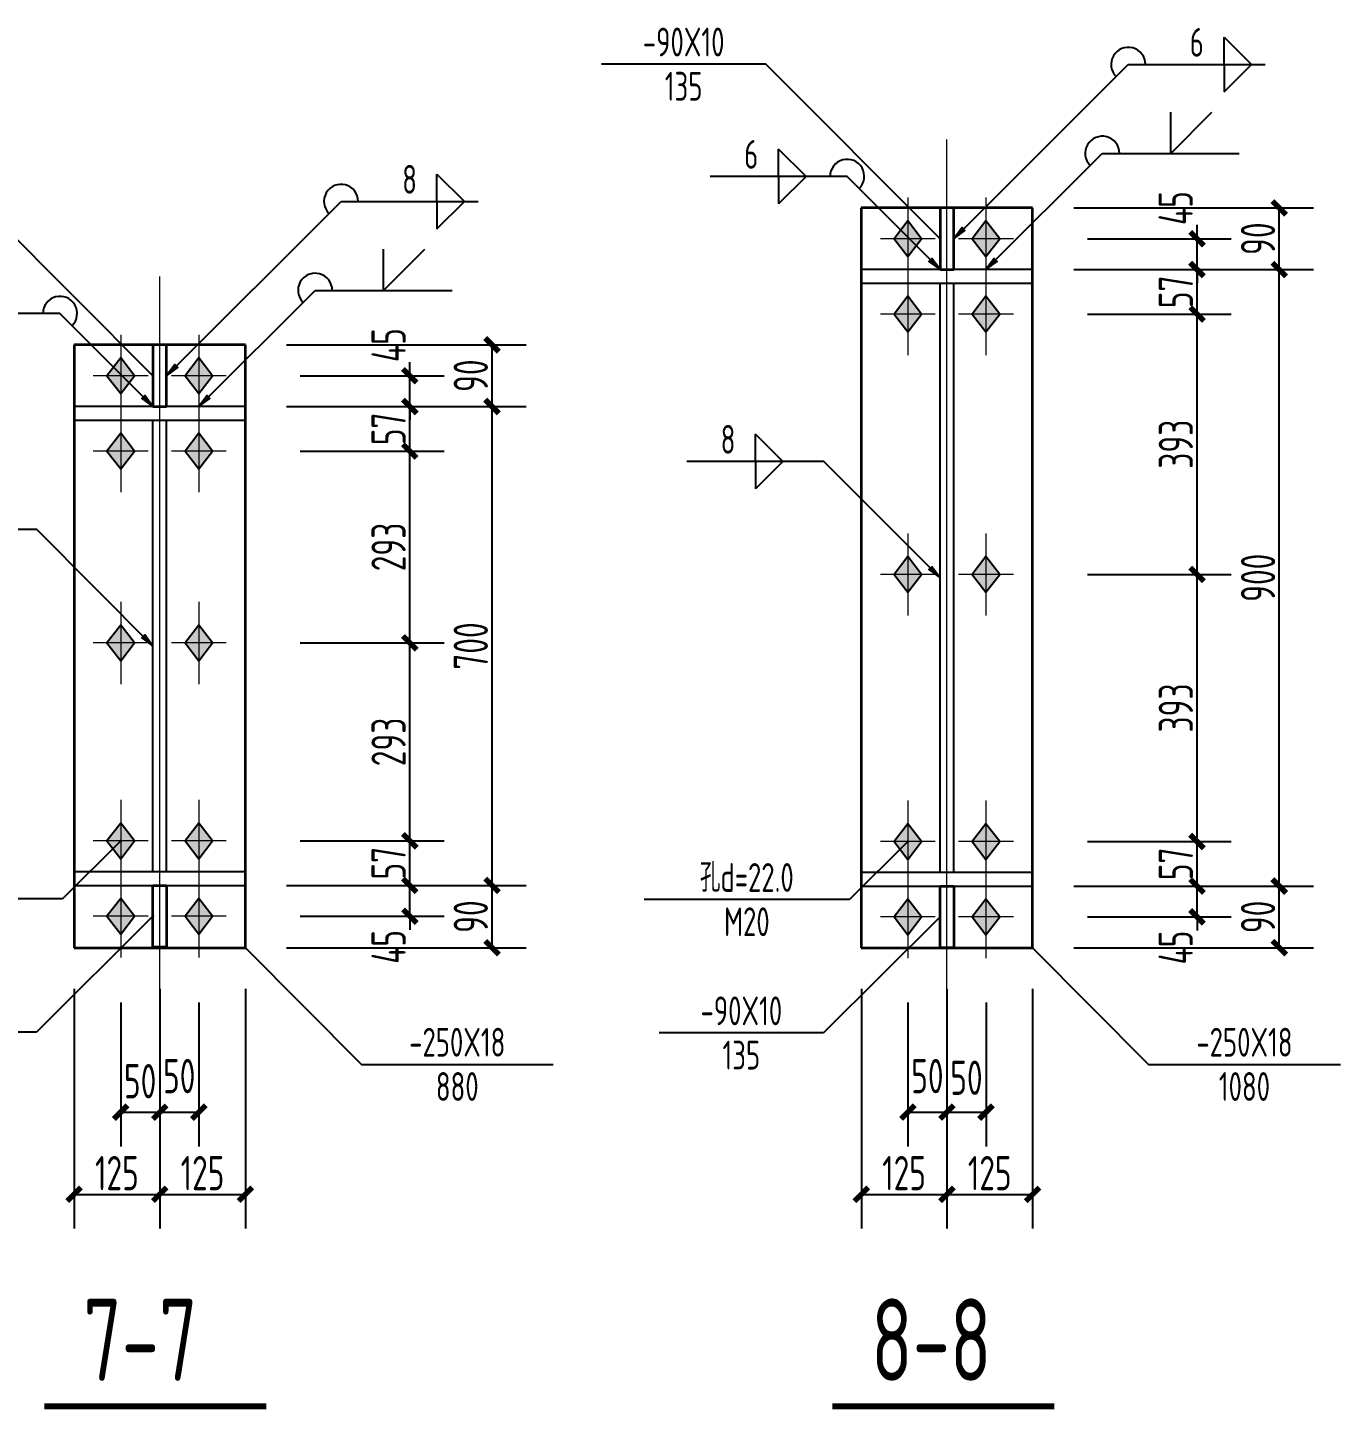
# Model space of a CAD drawing. Extents: x 69728788 to 150676229, y 15322671 to 43663798.
# Drawn here: x 75306678 to 75316258, y 19710051 to 19720135 of the extents above; entities that cross this region are included whole.
import ezdxf
from ezdxf.enums import TextEntityAlignment as Align

# ---------------------------------------------------------------- set-up
doc = ezdxf.new("R2010")
doc.units = 0
doc.header["$LTSCALE"] = 1000
doc.header["$MEASUREMENT"] = 0
doc.linetypes.add('线型6', pattern=[8.75, 5, -1.25, 1.25, -1.25])
doc.layers.get('0').update_dxf_attribs({"linetype": 'CONTINUOUS'})
doc.layers.get('DEFPOINTS').update_dxf_attribs({"linetype": 'CONTINUOUS'})
for name, color, linetype in [('10', 7, 'CONTINUOUS'), ('尺寸标注', 253, 'CONTINUOUS'), ('焊缝标注', 253, 'CONTINUOUS'), ('螺栓孔标注', 253, 'CONTINUOUS'), ('钢板标注', 253, 'CONTINUOUS')]:
    doc.layers.add(name, color=color, linetype=linetype)
doc.layers.add('20', color=2, linetype='CONTINUOUS', lineweight=35)
doc.styles.add('PkpmHz', font='Pkpmeng', dxfattribs={"width": 0.7, "bigfont": 'hztxt'})
doc.styles.add('TSSD_Rein', font='atssdeng.shx', dxfattribs={"width": 0.7, "bigfont": 'atssdchn.shx'})
doc.dimstyles.new('Pkpm_1.00', dxfattribs={"dimtxt": 250, "dimasz": 100, "dimexe": 250, "dimexo": 0.0625, "dimgap": 30, "dimtad": 1, "dimdec": 0, "dimrnd": 5, "dimzin": 0, "dimdsep": 46, "dimtxsty": 'PkpmHz', "dimblk1": 'ARCHTICK', "dimblk2": 'ARCHTICK', "dimsah": 1, "dimcen": 0.09, "dimadec": 0, "dimazin": 0, "dimtfac": 1, "dimtdec": 0, "dimtmove": 2, "dimatfit": 1, "dimfxl": 1, "dimtolj": 1, "dimtzin": 0, "dimarcsym": 0})

# ---------------------------------------------------------------- blocks, each defined once
blk = doc.blocks.new('_ArchTick')
at = {"color": 0, "linetype": 'ByBlock', "const_width": 0.4}
blk.add_lwpolyline([(-0.5, -0.5), (0.5, 0.5)], dxfattribs=at)
blk = doc.blocks.new('*D1448')
at = {"layer": 'DEFPOINTS', "color": 0, "linetype": 'Continuous'}
for p in [(75308267, 19717595), (75309467, 19717595), (75308267, 19717370)]:
    blk.add_point(p, dxfattribs=at)
at = {"layer": '尺寸标注', "color": 0, "linetype": 'Continuous', "lineweight": -2}
for p, q in [((75309467, 19717595), (75309467, 19717695)), ((75308667, 19717595), (75309717, 19717595)), ((75309467, 19717370), (75309467, 19717595)), ((75308667, 19717370), (75309717, 19717370)), ((75309467, 19717370), (75309467, 19717270))]:
    blk.add_line(p, q, dxfattribs=at)
at = {"layer": '尺寸标注', "color": 0, "linetype": 'Continuous', "lineweight": -2, "xscale": 100, "yscale": 100, "zscale": 100}
for p, rotation in [((75309467, 19717595), 270), ((75309467, 19717370), 90)]:
    blk.add_blockref('_ArchTick', p, dxfattribs=dict(at, rotation=rotation))
at = {"layer": '尺寸标注', "color": 0, "linetype": 'Continuous', "insert": (75309312, 19717818), "char_height": 250, "attachment_point": 5, "rotation": 90, "style": 'PkpmHz'}
blk.add_mtext('\\A1;45', dxfattribs=at)
blk = doc.blocks.new('*D1449')
at = {"layer": 'DEFPOINTS', "color": 0, "linetype": 'Continuous'}
for p in [(75308267, 19717370), (75309467, 19717370), (75308267, 19717045)]:
    blk.add_point(p, dxfattribs=at)
at = {"layer": '尺寸标注', "color": 0, "linetype": 'Continuous', "lineweight": -2}
for p, q in [((75308667, 19717370), (75309717, 19717370)), ((75309467, 19717045), (75309467, 19717370)), ((75308667, 19717045), (75309717, 19717045))]:
    blk.add_line(p, q, dxfattribs=at)
at = {"layer": '尺寸标注', "color": 0, "linetype": 'Continuous', "lineweight": -2, "xscale": 100, "yscale": 100, "zscale": 100}
for p, rotation in [((75309467, 19717370), 90), ((75309467, 19717045), 270)]:
    blk.add_blockref('_ArchTick', p, dxfattribs=dict(at, rotation=rotation))
at = {"layer": '尺寸标注', "color": 0, "linetype": 'Continuous', "insert": (75309312, 19717207), "char_height": 250, "attachment_point": 5, "rotation": 90, "style": 'PkpmHz'}
blk.add_mtext('\\A1;57', dxfattribs=at)
blk = doc.blocks.new('*D1450')
at = {"layer": 'DEFPOINTS', "color": 0, "linetype": 'Continuous'}
for p in [(75308267, 19713875), (75309467, 19713875), (75308267, 19713650)]:
    blk.add_point(p, dxfattribs=at)
at = {"layer": '尺寸标注', "color": 0, "linetype": 'Continuous', "lineweight": -2}
for p, q in [((75309467, 19713875), (75309467, 19713975)), ((75308667, 19713875), (75309717, 19713875)), ((75309467, 19713650), (75309467, 19713875)), ((75308667, 19713650), (75309717, 19713650)), ((75309467, 19713650), (75309467, 19713550))]:
    blk.add_line(p, q, dxfattribs=at)
at = {"layer": '尺寸标注', "color": 0, "linetype": 'Continuous', "lineweight": -2, "xscale": 100, "yscale": 100, "zscale": 100}
for p, rotation in [((75309467, 19713875), 270), ((75309467, 19713650), 90)]:
    blk.add_blockref('_ArchTick', p, dxfattribs=dict(at, rotation=rotation))
at = {"layer": '尺寸标注', "color": 0, "linetype": 'Continuous', "insert": (75309312, 19713426), "char_height": 250, "attachment_point": 5, "rotation": 90, "style": 'PkpmHz'}
blk.add_mtext('\\A1;45', dxfattribs=at)
blk = doc.blocks.new('*D1451')
at = {"layer": 'DEFPOINTS', "color": 0, "linetype": 'Continuous'}
for p in [(75308267, 19714200), (75309467, 19714200), (75308267, 19713875)]:
    blk.add_point(p, dxfattribs=at)
at = {"layer": '尺寸标注', "color": 0, "linetype": 'Continuous', "lineweight": -2}
for p, q in [((75308667, 19714200), (75309717, 19714200)), ((75309467, 19713875), (75309467, 19714200)), ((75308667, 19713875), (75309717, 19713875))]:
    blk.add_line(p, q, dxfattribs=at)
at = {"layer": '尺寸标注', "color": 0, "linetype": 'Continuous', "lineweight": -2, "xscale": 100, "yscale": 100, "zscale": 100}
for p, rotation in [((75309467, 19714200), 90), ((75309467, 19713875), 270)]:
    blk.add_blockref('_ArchTick', p, dxfattribs=dict(at, rotation=rotation))
at = {"layer": '尺寸标注', "color": 0, "linetype": 'Continuous', "insert": (75309312, 19714037), "char_height": 250, "attachment_point": 5, "rotation": 90, "style": 'PkpmHz'}
blk.add_mtext('\\A1;57', dxfattribs=at)
blk = doc.blocks.new('*D1452')
at = {"layer": 'DEFPOINTS', "color": 0, "linetype": 'Continuous'}
for p in [(75308267, 19717045), (75309467, 19717045), (75308267, 19715645)]:
    blk.add_point(p, dxfattribs=at)
at = {"layer": '尺寸标注', "color": 0, "linetype": 'Continuous', "lineweight": -2}
for p, q in [((75308667, 19717045), (75309717, 19717045)), ((75309467, 19715645), (75309467, 19717045)), ((75308667, 19715645), (75309717, 19715645))]:
    blk.add_line(p, q, dxfattribs=at)
at = {"layer": '尺寸标注', "color": 0, "linetype": 'Continuous', "lineweight": -2, "xscale": 100, "yscale": 100, "zscale": 100}
for p, rotation in [((75309467, 19717045), 90), ((75309467, 19715645), 270)]:
    blk.add_blockref('_ArchTick', p, dxfattribs=dict(at, rotation=rotation))
at = {"layer": '尺寸标注', "color": 0, "linetype": 'Continuous', "insert": (75309312, 19716345), "char_height": 250, "attachment_point": 5, "rotation": 90, "style": 'PkpmHz'}
blk.add_mtext('\\A1;293', dxfattribs=at)
blk = doc.blocks.new('*D1453')
at = {"layer": 'DEFPOINTS', "color": 0, "linetype": 'Continuous'}
for p in [(75308267, 19715645), (75309467, 19715645), (75308267, 19714200)]:
    blk.add_point(p, dxfattribs=at)
at = {"layer": '尺寸标注', "color": 0, "linetype": 'Continuous', "lineweight": -2}
for p, q in [((75308667, 19715645), (75309717, 19715645)), ((75309467, 19714200), (75309467, 19715645)), ((75308667, 19714200), (75309717, 19714200))]:
    blk.add_line(p, q, dxfattribs=at)
at = {"layer": '尺寸标注', "color": 0, "linetype": 'Continuous', "lineweight": -2, "xscale": 100, "yscale": 100, "zscale": 100}
for p, rotation in [((75309467, 19715645), 90), ((75309467, 19714200), 270)]:
    blk.add_blockref('_ArchTick', p, dxfattribs=dict(at, rotation=rotation))
at = {"layer": '尺寸标注', "color": 0, "linetype": 'Continuous', "insert": (75309312, 19714922), "char_height": 250, "attachment_point": 5, "rotation": 90, "style": 'PkpmHz'}
blk.add_mtext('\\A1;293', dxfattribs=at)
blk = doc.blocks.new('*D1454')
at = {"layer": 'DEFPOINTS', "color": 0, "linetype": 'Continuous'}
for p in [(75307357, 19713420), (75307642, 19713420), (75307642, 19712220)]:
    blk.add_point(p, dxfattribs=at)
at = {"layer": '尺寸标注', "color": 0, "linetype": 'Continuous', "lineweight": -2}
for p, q in [((75307357, 19713020), (75307357, 19711970)), ((75307642, 19713020), (75307642, 19711970)), ((75307357, 19712220), (75307642, 19712220))]:
    blk.add_line(p, q, dxfattribs=at)
at = {"layer": '尺寸标注', "color": 0, "linetype": 'Continuous', "lineweight": -2, "xscale": 100, "yscale": 100, "zscale": 100, "rotation": 180}
blk.add_blockref('_ArchTick', (75307357, 19712220), dxfattribs=at)
at = {"layer": '尺寸标注', "color": 0, "linetype": 'Continuous', "lineweight": -2, "xscale": 100, "yscale": 100, "zscale": 100}
blk.add_blockref('_ArchTick', (75307642, 19712220), dxfattribs=at)
at = {"layer": '尺寸标注', "color": 0, "linetype": 'Continuous', "insert": (75307499, 19712446), "char_height": 250, "attachment_point": 5, "style": 'PkpmHz'}
blk.add_mtext('\\A1;50', dxfattribs=at)
blk = doc.blocks.new('*D1455')
at = {"layer": 'DEFPOINTS', "color": 0, "linetype": 'Continuous'}
for p in [(75307642, 19713420), (75307927, 19713420), (75307927, 19712220)]:
    blk.add_point(p, dxfattribs=at)
at = {"layer": '尺寸标注', "color": 0, "linetype": 'Continuous', "lineweight": -2}
for p, q in [((75307642, 19713020), (75307642, 19711970)), ((75307927, 19713020), (75307927, 19711970)), ((75307642, 19712220), (75307927, 19712220))]:
    blk.add_line(p, q, dxfattribs=at)
at = {"layer": '尺寸标注', "color": 0, "linetype": 'Continuous', "lineweight": -2, "xscale": 100, "yscale": 100, "zscale": 100, "rotation": 180}
blk.add_blockref('_ArchTick', (75307642, 19712220), dxfattribs=at)
at = {"layer": '尺寸标注', "color": 0, "linetype": 'Continuous', "lineweight": -2, "xscale": 100, "yscale": 100, "zscale": 100}
blk.add_blockref('_ArchTick', (75307927, 19712220), dxfattribs=at)
at = {"layer": '尺寸标注', "color": 0, "linetype": 'Continuous', "insert": (75307784, 19712483), "char_height": 250, "attachment_point": 5, "style": 'PkpmHz'}
blk.add_mtext('\\A1;50', dxfattribs=at)
blk = doc.blocks.new('*D1456')
at = {"layer": 'DEFPOINTS', "color": 0, "linetype": 'Continuous'}
for p in [(75307017, 19713420), (75307642, 19713420), (75307642, 19711620)]:
    blk.add_point(p, dxfattribs=at)
at = {"layer": '尺寸标注', "color": 0, "linetype": 'Continuous', "lineweight": -2}
for p, q in [((75307017, 19713120), (75307017, 19711370)), ((75307642, 19713120), (75307642, 19711370)), ((75307017, 19711620), (75307642, 19711620))]:
    blk.add_line(p, q, dxfattribs=at)
at = {"layer": '尺寸标注', "color": 0, "linetype": 'Continuous', "lineweight": -2, "xscale": 100, "yscale": 100, "zscale": 100, "rotation": 180}
blk.add_blockref('_ArchTick', (75307017, 19711620), dxfattribs=at)
at = {"layer": '尺寸标注', "color": 0, "linetype": 'Continuous', "lineweight": -2, "xscale": 100, "yscale": 100, "zscale": 100}
blk.add_blockref('_ArchTick', (75307642, 19711620), dxfattribs=at)
at = {"layer": '尺寸标注', "color": 0, "linetype": 'Continuous', "insert": (75307329, 19711775), "char_height": 250, "attachment_point": 5, "style": 'PkpmHz'}
blk.add_mtext('\\A1;125', dxfattribs=at)
blk = doc.blocks.new('*D1457')
at = {"layer": 'DEFPOINTS', "color": 0, "linetype": 'Continuous'}
for p in [(75307642, 19713420), (75308267, 19713420), (75308267, 19711620)]:
    blk.add_point(p, dxfattribs=at)
at = {"layer": '尺寸标注', "color": 0, "linetype": 'Continuous', "lineweight": -2}
for p, q in [((75307642, 19713120), (75307642, 19711370)), ((75308267, 19713120), (75308267, 19711370)), ((75307642, 19711620), (75308267, 19711620))]:
    blk.add_line(p, q, dxfattribs=at)
at = {"layer": '尺寸标注', "color": 0, "linetype": 'Continuous', "lineweight": -2, "xscale": 100, "yscale": 100, "zscale": 100, "rotation": 180}
blk.add_blockref('_ArchTick', (75307642, 19711620), dxfattribs=at)
at = {"layer": '尺寸标注', "color": 0, "linetype": 'Continuous', "lineweight": -2, "xscale": 100, "yscale": 100, "zscale": 100}
blk.add_blockref('_ArchTick', (75308267, 19711620), dxfattribs=at)
at = {"layer": '尺寸标注', "color": 0, "linetype": 'Continuous', "insert": (75307954, 19711775), "char_height": 250, "attachment_point": 5, "style": 'PkpmHz'}
blk.add_mtext('\\A1;125', dxfattribs=at)
blk = doc.blocks.new('*D1458')
at = {"layer": 'DEFPOINTS', "color": 0, "linetype": 'Continuous'}
for p in [(75308267, 19713875), (75310067, 19713875), (75308267, 19713420)]:
    blk.add_point(p, dxfattribs=at)
at = {"layer": '尺寸标注', "color": 0, "linetype": 'Continuous', "lineweight": -2}
for p, q in [((75308567, 19713875), (75310317, 19713875)), ((75310067, 19713420), (75310067, 19713875)), ((75308567, 19713420), (75310317, 19713420))]:
    blk.add_line(p, q, dxfattribs=at)
at = {"layer": '尺寸标注', "color": 0, "linetype": 'Continuous', "lineweight": -2, "xscale": 100, "yscale": 100, "zscale": 100}
for p, rotation in [((75310067, 19713875), 90), ((75310067, 19713420), 270)]:
    blk.add_blockref('_ArchTick', p, dxfattribs=dict(at, rotation=rotation))
at = {"layer": '尺寸标注', "color": 0, "linetype": 'Continuous', "insert": (75309912, 19713647), "char_height": 250, "attachment_point": 5, "rotation": 90, "style": 'PkpmHz'}
blk.add_mtext('\\A1;90', dxfattribs=at)
blk = doc.blocks.new('*D1459')
at = {"layer": 'DEFPOINTS', "color": 0, "linetype": 'Continuous'}
for p in [(75308267, 19717370), (75310067, 19717370), (75308267, 19713875)]:
    blk.add_point(p, dxfattribs=at)
at = {"layer": '尺寸标注', "color": 0, "linetype": 'Continuous', "lineweight": -2}
for p, q in [((75308567, 19717370), (75310317, 19717370)), ((75310067, 19713875), (75310067, 19717370)), ((75308567, 19713875), (75310317, 19713875))]:
    blk.add_line(p, q, dxfattribs=at)
at = {"layer": '尺寸标注', "color": 0, "linetype": 'Continuous', "lineweight": -2, "xscale": 100, "yscale": 100, "zscale": 100}
for p, rotation in [((75310067, 19717370), 90), ((75310067, 19713875), 270)]:
    blk.add_blockref('_ArchTick', p, dxfattribs=dict(at, rotation=rotation))
at = {"layer": '尺寸标注', "color": 0, "linetype": 'Continuous', "insert": (75309912, 19715622), "char_height": 250, "attachment_point": 5, "rotation": 90, "style": 'PkpmHz'}
blk.add_mtext('\\A1;700', dxfattribs=at)
blk = doc.blocks.new('*D1460')
at = {"layer": 'DEFPOINTS', "color": 0, "linetype": 'Continuous'}
for p in [(75308267, 19717820), (75310067, 19717820), (75308267, 19717370)]:
    blk.add_point(p, dxfattribs=at)
at = {"layer": '尺寸标注', "color": 0, "linetype": 'Continuous', "lineweight": -2}
for p, q in [((75308567, 19717820), (75310317, 19717820)), ((75310067, 19717370), (75310067, 19717820)), ((75308567, 19717370), (75310317, 19717370))]:
    blk.add_line(p, q, dxfattribs=at)
at = {"layer": '尺寸标注', "color": 0, "linetype": 'Continuous', "lineweight": -2, "xscale": 100, "yscale": 100, "zscale": 100}
for p, rotation in [((75310067, 19717820), 90), ((75310067, 19717370), 270)]:
    blk.add_blockref('_ArchTick', p, dxfattribs=dict(at, rotation=rotation))
at = {"layer": '尺寸标注', "color": 0, "linetype": 'Continuous', "insert": (75309912, 19717595), "char_height": 250, "attachment_point": 5, "rotation": 90, "style": 'PkpmHz'}
blk.add_mtext('\\A1;90', dxfattribs=at)
blk = doc.blocks.new('*D1461')
at = {"layer": 'DEFPOINTS', "color": 0, "linetype": 'Continuous'}
for p in [(75314012, 19718595), (75315212, 19718595), (75314012, 19718370)]:
    blk.add_point(p, dxfattribs=at)
at = {"layer": '尺寸标注', "color": 0, "linetype": 'Continuous', "lineweight": -2}
for p, q in [((75315212, 19718595), (75315212, 19718695)), ((75314412, 19718595), (75315462, 19718595)), ((75315212, 19718370), (75315212, 19718595)), ((75314412, 19718370), (75315462, 19718370)), ((75315212, 19718370), (75315212, 19718270))]:
    blk.add_line(p, q, dxfattribs=at)
at = {"layer": '尺寸标注', "color": 0, "linetype": 'Continuous', "lineweight": -2, "xscale": 100, "yscale": 100, "zscale": 100}
for p, rotation in [((75315212, 19718595), 270), ((75315212, 19718370), 90)]:
    blk.add_blockref('_ArchTick', p, dxfattribs=dict(at, rotation=rotation))
at = {"layer": '尺寸标注', "color": 0, "linetype": 'Continuous', "insert": (75315056, 19718818), "char_height": 250, "attachment_point": 5, "rotation": 90, "style": 'PkpmHz'}
blk.add_mtext('\\A1;45', dxfattribs=at)
blk = doc.blocks.new('*D1462')
at = {"layer": 'DEFPOINTS', "color": 0, "linetype": 'Continuous'}
for p in [(75314012, 19718370), (75315212, 19718370), (75314012, 19718045)]:
    blk.add_point(p, dxfattribs=at)
at = {"layer": '尺寸标注', "color": 0, "linetype": 'Continuous', "lineweight": -2}
for p, q in [((75314412, 19718370), (75315462, 19718370)), ((75315212, 19718045), (75315212, 19718370)), ((75314412, 19718045), (75315462, 19718045))]:
    blk.add_line(p, q, dxfattribs=at)
at = {"layer": '尺寸标注', "color": 0, "linetype": 'Continuous', "lineweight": -2, "xscale": 100, "yscale": 100, "zscale": 100}
for p, rotation in [((75315212, 19718370), 90), ((75315212, 19718045), 270)]:
    blk.add_blockref('_ArchTick', p, dxfattribs=dict(at, rotation=rotation))
at = {"layer": '尺寸标注', "color": 0, "linetype": 'Continuous', "insert": (75315057, 19718207), "char_height": 250, "attachment_point": 5, "rotation": 90, "style": 'PkpmHz'}
blk.add_mtext('\\A1;57', dxfattribs=at)
blk = doc.blocks.new('*D1463')
at = {"layer": 'DEFPOINTS', "color": 0, "linetype": 'Continuous'}
for p in [(75314012, 19713870), (75315212, 19713870), (75314012, 19713645)]:
    blk.add_point(p, dxfattribs=at)
at = {"layer": '尺寸标注', "color": 0, "linetype": 'Continuous', "lineweight": -2}
for p, q in [((75315212, 19713870), (75315212, 19713970)), ((75314412, 19713870), (75315462, 19713870)), ((75315212, 19713645), (75315212, 19713870)), ((75314412, 19713645), (75315462, 19713645)), ((75315212, 19713645), (75315212, 19713545))]:
    blk.add_line(p, q, dxfattribs=at)
at = {"layer": '尺寸标注', "color": 0, "linetype": 'Continuous', "lineweight": -2, "xscale": 100, "yscale": 100, "zscale": 100}
for p, rotation in [((75315212, 19713870), 270), ((75315212, 19713645), 90)]:
    blk.add_blockref('_ArchTick', p, dxfattribs=dict(at, rotation=rotation))
at = {"layer": '尺寸标注', "color": 0, "linetype": 'Continuous', "insert": (75315056, 19713421), "char_height": 250, "attachment_point": 5, "rotation": 90, "style": 'PkpmHz'}
blk.add_mtext('\\A1;45', dxfattribs=at)
blk = doc.blocks.new('*D1464')
at = {"layer": 'DEFPOINTS', "color": 0, "linetype": 'Continuous'}
for p in [(75314012, 19714195), (75315212, 19714195), (75314012, 19713870)]:
    blk.add_point(p, dxfattribs=at)
at = {"layer": '尺寸标注', "color": 0, "linetype": 'Continuous', "lineweight": -2}
for p, q in [((75314412, 19714195), (75315462, 19714195)), ((75315212, 19713870), (75315212, 19714195)), ((75314412, 19713870), (75315462, 19713870))]:
    blk.add_line(p, q, dxfattribs=at)
at = {"layer": '尺寸标注', "color": 0, "linetype": 'Continuous', "lineweight": -2, "xscale": 100, "yscale": 100, "zscale": 100}
for p, rotation in [((75315212, 19714195), 90), ((75315212, 19713870), 270)]:
    blk.add_blockref('_ArchTick', p, dxfattribs=dict(at, rotation=rotation))
at = {"layer": '尺寸标注', "color": 0, "linetype": 'Continuous', "insert": (75315057, 19714032), "char_height": 250, "attachment_point": 5, "rotation": 90, "style": 'PkpmHz'}
blk.add_mtext('\\A1;57', dxfattribs=at)
blk = doc.blocks.new('*D1465')
at = {"layer": 'DEFPOINTS', "color": 0, "linetype": 'Continuous'}
for p in [(75314012, 19718045), (75315212, 19718045), (75314012, 19716145)]:
    blk.add_point(p, dxfattribs=at)
at = {"layer": '尺寸标注', "color": 0, "linetype": 'Continuous', "lineweight": -2}
for p, q in [((75314412, 19718045), (75315462, 19718045)), ((75315212, 19716145), (75315212, 19718045)), ((75314412, 19716145), (75315462, 19716145))]:
    blk.add_line(p, q, dxfattribs=at)
at = {"layer": '尺寸标注', "color": 0, "linetype": 'Continuous', "lineweight": -2, "xscale": 100, "yscale": 100, "zscale": 100}
for p, rotation in [((75315212, 19718045), 90), ((75315212, 19716145), 270)]:
    blk.add_blockref('_ArchTick', p, dxfattribs=dict(at, rotation=rotation))
at = {"layer": '尺寸标注', "color": 0, "linetype": 'Continuous', "insert": (75315057, 19717095), "char_height": 250, "attachment_point": 5, "rotation": 90, "style": 'PkpmHz'}
blk.add_mtext('\\A1;393', dxfattribs=at)
blk = doc.blocks.new('*D1466')
at = {"layer": 'DEFPOINTS', "color": 0, "linetype": 'Continuous'}
for p in [(75314012, 19716145), (75315212, 19716145), (75314012, 19714195)]:
    blk.add_point(p, dxfattribs=at)
at = {"layer": '尺寸标注', "color": 0, "linetype": 'Continuous', "lineweight": -2}
for p, q in [((75314412, 19716145), (75315462, 19716145)), ((75315212, 19714195), (75315212, 19716145)), ((75314412, 19714195), (75315462, 19714195))]:
    blk.add_line(p, q, dxfattribs=at)
at = {"layer": '尺寸标注', "color": 0, "linetype": 'Continuous', "lineweight": -2, "xscale": 100, "yscale": 100, "zscale": 100}
for p, rotation in [((75315212, 19716145), 90), ((75315212, 19714195), 270)]:
    blk.add_blockref('_ArchTick', p, dxfattribs=dict(at, rotation=rotation))
at = {"layer": '尺寸标注', "color": 0, "linetype": 'Continuous', "insert": (75315057, 19715170), "char_height": 250, "attachment_point": 5, "rotation": 90, "style": 'PkpmHz'}
blk.add_mtext('\\A1;393', dxfattribs=at)
blk = doc.blocks.new('*D1467')
at = {"layer": 'DEFPOINTS', "color": 0, "linetype": 'Continuous'}
for p in [(75313102, 19713420), (75313387, 19713420), (75313387, 19712220)]:
    blk.add_point(p, dxfattribs=at)
at = {"layer": '尺寸标注', "color": 0, "linetype": 'Continuous', "lineweight": -2}
for p, q in [((75313102, 19713020), (75313102, 19711970)), ((75313387, 19713020), (75313387, 19711970)), ((75313102, 19712220), (75313387, 19712220))]:
    blk.add_line(p, q, dxfattribs=at)
at = {"layer": '尺寸标注', "color": 0, "linetype": 'Continuous', "lineweight": -2, "xscale": 100, "yscale": 100, "zscale": 100, "rotation": 180}
blk.add_blockref('_ArchTick', (75313102, 19712220), dxfattribs=at)
at = {"layer": '尺寸标注', "color": 0, "linetype": 'Continuous', "lineweight": -2, "xscale": 100, "yscale": 100, "zscale": 100}
blk.add_blockref('_ArchTick', (75313387, 19712220), dxfattribs=at)
at = {"layer": '尺寸标注', "color": 0, "linetype": 'Continuous', "insert": (75313244, 19712483), "char_height": 250, "attachment_point": 5, "style": 'PkpmHz'}
blk.add_mtext('\\A1;50', dxfattribs=at)
blk = doc.blocks.new('*D1468')
at = {"layer": 'DEFPOINTS', "color": 0, "linetype": 'Continuous'}
for p in [(75313387, 19713420), (75313672, 19713420), (75313672, 19712220)]:
    blk.add_point(p, dxfattribs=at)
at = {"layer": '尺寸标注', "color": 0, "linetype": 'Continuous', "lineweight": -2}
for p, q in [((75313387, 19713020), (75313387, 19711970)), ((75313672, 19713020), (75313672, 19711970)), ((75313387, 19712220), (75313672, 19712220))]:
    blk.add_line(p, q, dxfattribs=at)
at = {"layer": '尺寸标注', "color": 0, "linetype": 'Continuous', "lineweight": -2, "xscale": 100, "yscale": 100, "zscale": 100, "rotation": 180}
blk.add_blockref('_ArchTick', (75313387, 19712220), dxfattribs=at)
at = {"layer": '尺寸标注', "color": 0, "linetype": 'Continuous', "lineweight": -2, "xscale": 100, "yscale": 100, "zscale": 100}
blk.add_blockref('_ArchTick', (75313672, 19712220), dxfattribs=at)
at = {"layer": '尺寸标注', "color": 0, "linetype": 'Continuous', "insert": (75313529, 19712471), "char_height": 250, "attachment_point": 5, "style": 'PkpmHz'}
blk.add_mtext('\\A1;50', dxfattribs=at)
blk = doc.blocks.new('*D1469')
at = {"layer": 'DEFPOINTS', "color": 0, "linetype": 'Continuous'}
for p in [(75312762, 19713420), (75313387, 19713420), (75313387, 19711620)]:
    blk.add_point(p, dxfattribs=at)
at = {"layer": '尺寸标注', "color": 0, "linetype": 'Continuous', "lineweight": -2}
for p, q in [((75312762, 19713120), (75312762, 19711370)), ((75313387, 19713120), (75313387, 19711370)), ((75312762, 19711620), (75313387, 19711620))]:
    blk.add_line(p, q, dxfattribs=at)
at = {"layer": '尺寸标注', "color": 0, "linetype": 'Continuous', "lineweight": -2, "xscale": 100, "yscale": 100, "zscale": 100, "rotation": 180}
blk.add_blockref('_ArchTick', (75312762, 19711620), dxfattribs=at)
at = {"layer": '尺寸标注', "color": 0, "linetype": 'Continuous', "lineweight": -2, "xscale": 100, "yscale": 100, "zscale": 100}
blk.add_blockref('_ArchTick', (75313387, 19711620), dxfattribs=at)
at = {"layer": '尺寸标注', "color": 0, "linetype": 'Continuous', "insert": (75313074, 19711775), "char_height": 250, "attachment_point": 5, "style": 'PkpmHz'}
blk.add_mtext('\\A1;125', dxfattribs=at)
blk = doc.blocks.new('*D1470')
at = {"layer": 'DEFPOINTS', "color": 0, "linetype": 'Continuous'}
for p in [(75313387, 19713420), (75314012, 19713420), (75314012, 19711620)]:
    blk.add_point(p, dxfattribs=at)
at = {"layer": '尺寸标注', "color": 0, "linetype": 'Continuous', "lineweight": -2}
for p, q in [((75313387, 19713120), (75313387, 19711370)), ((75314012, 19713120), (75314012, 19711370)), ((75313387, 19711620), (75314012, 19711620))]:
    blk.add_line(p, q, dxfattribs=at)
at = {"layer": '尺寸标注', "color": 0, "linetype": 'Continuous', "lineweight": -2, "xscale": 100, "yscale": 100, "zscale": 100, "rotation": 180}
blk.add_blockref('_ArchTick', (75313387, 19711620), dxfattribs=at)
at = {"layer": '尺寸标注', "color": 0, "linetype": 'Continuous', "lineweight": -2, "xscale": 100, "yscale": 100, "zscale": 100}
blk.add_blockref('_ArchTick', (75314012, 19711620), dxfattribs=at)
at = {"layer": '尺寸标注', "color": 0, "linetype": 'Continuous', "insert": (75313699, 19711775), "char_height": 250, "attachment_point": 5, "style": 'PkpmHz'}
blk.add_mtext('\\A1;125', dxfattribs=at)
blk = doc.blocks.new('*D1471')
at = {"layer": 'DEFPOINTS', "color": 0, "linetype": 'Continuous'}
for p in [(75314012, 19713870), (75315812, 19713870), (75314012, 19713420)]:
    blk.add_point(p, dxfattribs=at)
at = {"layer": '尺寸标注', "color": 0, "linetype": 'Continuous', "lineweight": -2}
for p, q in [((75314312, 19713870), (75316062, 19713870)), ((75315812, 19713420), (75315812, 19713870)), ((75314312, 19713420), (75316062, 19713420))]:
    blk.add_line(p, q, dxfattribs=at)
at = {"layer": '尺寸标注', "color": 0, "linetype": 'Continuous', "lineweight": -2, "xscale": 100, "yscale": 100, "zscale": 100}
for p, rotation in [((75315812, 19713870), 90), ((75315812, 19713420), 270)]:
    blk.add_blockref('_ArchTick', p, dxfattribs=dict(at, rotation=rotation))
at = {"layer": '尺寸标注', "color": 0, "linetype": 'Continuous', "insert": (75315657, 19713645), "char_height": 250, "attachment_point": 5, "rotation": 90, "style": 'PkpmHz'}
blk.add_mtext('\\A1;90', dxfattribs=at)
blk = doc.blocks.new('*D1472')
at = {"layer": 'DEFPOINTS', "color": 0, "linetype": 'Continuous'}
for p in [(75314012, 19718370), (75315812, 19718370), (75314012, 19713870)]:
    blk.add_point(p, dxfattribs=at)
at = {"layer": '尺寸标注', "color": 0, "linetype": 'Continuous', "lineweight": -2}
for p, q in [((75314312, 19718370), (75316062, 19718370)), ((75315812, 19713870), (75315812, 19718370)), ((75314312, 19713870), (75316062, 19713870))]:
    blk.add_line(p, q, dxfattribs=at)
at = {"layer": '尺寸标注', "color": 0, "linetype": 'Continuous', "lineweight": -2, "xscale": 100, "yscale": 100, "zscale": 100}
for p, rotation in [((75315812, 19718370), 90), ((75315812, 19713870), 270)]:
    blk.add_blockref('_ArchTick', p, dxfattribs=dict(at, rotation=rotation))
at = {"layer": '尺寸标注', "color": 0, "linetype": 'Continuous', "insert": (75315657, 19716120), "char_height": 250, "attachment_point": 5, "rotation": 90, "style": 'PkpmHz'}
blk.add_mtext('\\A1;900', dxfattribs=at)
blk = doc.blocks.new('*D1473')
at = {"layer": 'DEFPOINTS', "color": 0, "linetype": 'Continuous'}
for p in [(75314012, 19718820), (75315812, 19718820), (75314012, 19718370)]:
    blk.add_point(p, dxfattribs=at)
at = {"layer": '尺寸标注', "color": 0, "linetype": 'Continuous', "lineweight": -2}
for p, q in [((75314312, 19718820), (75316062, 19718820)), ((75315812, 19718370), (75315812, 19718820)), ((75314312, 19718370), (75316062, 19718370))]:
    blk.add_line(p, q, dxfattribs=at)
at = {"layer": '尺寸标注', "color": 0, "linetype": 'Continuous', "lineweight": -2, "xscale": 100, "yscale": 100, "zscale": 100}
for p, rotation in [((75315812, 19718820), 90), ((75315812, 19718370), 270)]:
    blk.add_blockref('_ArchTick', p, dxfattribs=dict(at, rotation=rotation))
at = {"layer": '尺寸标注', "color": 0, "linetype": 'Continuous', "insert": (75315657, 19718595), "char_height": 250, "attachment_point": 5, "rotation": 90, "style": 'PkpmHz'}
blk.add_mtext('\\A1;90', dxfattribs=at)

msp = doc.modelspace()

# ---------------------------------------------------------------- hatches: boundary and pattern name
at = {"layer": '10'}
for points in [[(75313101.7, 19718724.5), (75313001.7, 19718594.5), (75313101.7, 19718464.5), (75313201.7, 19718594.5)], [(75313671.7, 19718724.5), (75313571.7, 19718594.5), (75313671.7, 19718464.5), (75313771.7, 19718594.5)], [(75313101.7, 19718174.5), (75313001.7, 19718044.5), (75313101.7, 19717914.5), (75313201.7, 19718044.5)], [(75313671.7, 19718174.5), (75313571.7, 19718044.5), (75313671.7, 19717914.5), (75313771.7, 19718044.5)], [(75307357, 19717724.5), (75307257, 19717594.5), (75307357, 19717464.5), (75307457, 19717594.5)], [(75307927, 19717724.5), (75307827, 19717594.5), (75307927, 19717464.5), (75308027, 19717594.5)], [(75307357, 19717174.5), (75307257, 19717044.5), (75307357, 19716914.5), (75307457, 19717044.5)], [(75307927, 19717174.5), (75307827, 19717044.5), (75307927, 19716914.5), (75308027, 19717044.5)], [(75313101.7, 19716274.5), (75313001.7, 19716144.5), (75313101.7, 19716014.5), (75313201.7, 19716144.5)], [(75313671.7, 19716274.5), (75313571.7, 19716144.5), (75313671.7, 19716014.5), (75313771.7, 19716144.5)], [(75307357, 19715774.5), (75307257, 19715644.5), (75307357, 19715514.5), (75307457, 19715644.5)], [(75307927, 19715774.5), (75307827, 19715644.5), (75307927, 19715514.5), (75308027, 19715644.5)], [(75307357, 19714329.5), (75307257, 19714199.5), (75307357, 19714069.5), (75307457, 19714199.5)], [(75307927, 19714329.5), (75307827, 19714199.5), (75307927, 19714069.5), (75308027, 19714199.5)], [(75313101.7, 19714324.5), (75313001.7, 19714194.5), (75313101.7, 19714064.5), (75313201.7, 19714194.5)], [(75313671.7, 19714324.5), (75313571.7, 19714194.5), (75313671.7, 19714064.5), (75313771.7, 19714194.5)], [(75307357, 19713779.5), (75307257, 19713649.5), (75307357, 19713519.5), (75307457, 19713649.5)], [(75307927, 19713779.5), (75307827, 19713649.5), (75307927, 19713519.5), (75308027, 19713649.5)], [(75313101.7, 19713774.5), (75313001.7, 19713644.5), (75313101.7, 19713514.5), (75313201.7, 19713644.5)], [(75313671.7, 19713774.5), (75313571.7, 19713644.5), (75313671.7, 19713514.5), (75313771.7, 19713644.5)]]:
    msp.add_hatch(color=1, dxfattribs=at).paths.add_polyline_path(points)
at = {"layer": '焊缝标注'}
for points in [[(75313436.7, 19718594.5), (75313518, 19718654.6), (75313496.8, 19718675.8)], [(75313336.7, 19718369.5), (75313276.6, 19718450.9), (75313255.4, 19718429.7)], [(75313671.7, 19718369.5), (75313753, 19718429.6), (75313731.8, 19718450.8)], [(75307692, 19717594.5), (75307773.3, 19717654.6), (75307752.1, 19717675.8)], [(75307592, 19717369.5), (75307532, 19717450.9), (75307510.8, 19717429.7)], [(75307927, 19717369.5), (75308008.3, 19717429.6), (75307987.1, 19717450.8)], [(75313336.7, 19716119.5), (75313276.6, 19716200.9), (75313255.4, 19716179.7)], [(75307592, 19715622), (75307532, 19715703.4), (75307510.8, 19715682.2)]]:
    msp.add_hatch(color=256, dxfattribs=at).paths.add_polyline_path(points)

# ---------------------------------------------------------------- linework, layer by layer
at = {"layer": '10', "linetype": '线型6', "lineweight": 18, "ltscale": 100}
for p, q in [((75313386.7, 19712919.5), (75313386.7, 19719319.5)), ((75307642, 19712919.5), (75307642, 19718319.5))]:
    msp.add_line(p, q, dxfattribs=at)
at = {"layer": '10', "color": 9, "lineweight": 18, "ltscale": 100}
for p, q in [((75313101.7, 19718894.5), (75313101.7, 19718294.5)), ((75313671.7, 19718894.5), (75313671.7, 19718294.5)), ((75313301.7, 19718594.5), (75312901.7, 19718594.5)), ((75313871.7, 19718594.5), (75313471.7, 19718594.5)), ((75313101.7, 19718344.5), (75313101.7, 19717744.5)), ((75313671.7, 19718344.5), (75313671.7, 19717744.5)), ((75313301.7, 19718044.5), (75312901.7, 19718044.5)), ((75313871.7, 19718044.5), (75313471.7, 19718044.5)), ((75307357, 19717894.5), (75307357, 19717294.5)), ((75307927, 19717894.5), (75307927, 19717294.5)), ((75307557, 19717594.5), (75307157, 19717594.5)), ((75308127, 19717594.5), (75307727, 19717594.5)), ((75307357, 19717344.5), (75307357, 19716744.5)), ((75307927, 19717344.5), (75307927, 19716744.5)), ((75307557, 19717044.5), (75307157, 19717044.5)), ((75308127, 19717044.5), (75307727, 19717044.5)), ((75313101.7, 19716444.5), (75313101.7, 19715844.5)), ((75313671.7, 19716444.5), (75313671.7, 19715844.5)), ((75313301.7, 19716144.5), (75312901.7, 19716144.5)), ((75313871.7, 19716144.5), (75313471.7, 19716144.5)), ((75307357, 19715944.5), (75307357, 19715344.5)), ((75307927, 19715944.5), (75307927, 19715344.5)), ((75307557, 19715644.5), (75307157, 19715644.5)), ((75308127, 19715644.5), (75307727, 19715644.5)), ((75307357, 19714499.5), (75307357, 19713899.5)), ((75307927, 19714499.5), (75307927, 19713899.5)), ((75313101.7, 19714494.5), (75313101.7, 19713894.5)), ((75313671.7, 19714494.5), (75313671.7, 19713894.5)), ((75307557, 19714199.5), (75307157, 19714199.5)), ((75308127, 19714199.5), (75307727, 19714199.5)), ((75313301.7, 19714194.5), (75312901.7, 19714194.5)), ((75313871.7, 19714194.5), (75313471.7, 19714194.5)), ((75307357, 19713949.5), (75307357, 19713349.5)), ((75307927, 19713949.5), (75307927, 19713349.5)), ((75313101.7, 19713944.5), (75313101.7, 19713344.5)), ((75313671.7, 19713944.5), (75313671.7, 19713344.5)), ((75307557, 19713649.5), (75307157, 19713649.5)), ((75308127, 19713649.5), (75307727, 19713649.5)), ((75313301.7, 19713644.5), (75312901.7, 19713644.5)), ((75313871.7, 19713644.5), (75313471.7, 19713644.5))]:
    msp.add_line(p, q, dxfattribs=at)
at = {"layer": '10', "color": 3, "ltscale": 100}
for p, q in [((75314011.7, 19718369.5), (75312761.7, 19718369.5)), ((75312761.7, 19718369.5), (75312761.7, 19718269.5)), ((75314011.7, 19718269.5), (75314011.7, 19718369.5)), ((75312761.7, 19718269.5), (75314011.7, 19718269.5)), ((75313336.7, 19713969.5), (75313336.7, 19718269.5)), ((75313436.7, 19713969.5), (75313436.7, 19718269.5)), ((75308267, 19717369.5), (75307017, 19717369.5)), ((75307017, 19717369.5), (75307017, 19717269.5)), ((75308267, 19717269.5), (75308267, 19717369.5)), ((75307017, 19717269.5), (75308267, 19717269.5)), ((75307592, 19713974.5), (75307592, 19717269.5)), ((75307692, 19713974.5), (75307692, 19717269.5)), ((75308267, 19713974.5), (75307017, 19713974.5)), ((75307017, 19713974.5), (75307017, 19713874.5)), ((75308267, 19713874.5), (75308267, 19713974.5)), ((75314011.7, 19713969.5), (75312761.7, 19713969.5)), ((75312761.7, 19713969.5), (75312761.7, 19713869.5)), ((75314011.7, 19713869.5), (75314011.7, 19713969.5)), ((75307017, 19713874.5), (75308267, 19713874.5)), ((75312761.7, 19713869.5), (75314011.7, 19713869.5))]:
    msp.add_line(p, q, dxfattribs=at)
at = {"layer": '10', "color": 1, "linetype": 'Continuous'}
for points in [[(75313101.7, 19718724.5), (75313001.7, 19718594.5), (75313101.7, 19718464.5), (75313201.7, 19718594.5)], [(75313671.7, 19718724.5), (75313571.7, 19718594.5), (75313671.7, 19718464.5), (75313771.7, 19718594.5)], [(75313101.7, 19718174.5), (75313001.7, 19718044.5), (75313101.7, 19717914.5), (75313201.7, 19718044.5)], [(75313671.7, 19718174.5), (75313571.7, 19718044.5), (75313671.7, 19717914.5), (75313771.7, 19718044.5)], [(75307357, 19717724.5), (75307257, 19717594.5), (75307357, 19717464.5), (75307457, 19717594.5)], [(75307927, 19717724.5), (75307827, 19717594.5), (75307927, 19717464.5), (75308027, 19717594.5)], [(75307357, 19717174.5), (75307257, 19717044.5), (75307357, 19716914.5), (75307457, 19717044.5)], [(75307927, 19717174.5), (75307827, 19717044.5), (75307927, 19716914.5), (75308027, 19717044.5)], [(75313101.7, 19716274.5), (75313001.7, 19716144.5), (75313101.7, 19716014.5), (75313201.7, 19716144.5)], [(75313671.7, 19716274.5), (75313571.7, 19716144.5), (75313671.7, 19716014.5), (75313771.7, 19716144.5)], [(75307357, 19715774.5), (75307257, 19715644.5), (75307357, 19715514.5), (75307457, 19715644.5)], [(75307927, 19715774.5), (75307827, 19715644.5), (75307927, 19715514.5), (75308027, 19715644.5)], [(75307357, 19714329.5), (75307257, 19714199.5), (75307357, 19714069.5), (75307457, 19714199.5)], [(75307927, 19714329.5), (75307827, 19714199.5), (75307927, 19714069.5), (75308027, 19714199.5)], [(75313101.7, 19714324.5), (75313001.7, 19714194.5), (75313101.7, 19714064.5), (75313201.7, 19714194.5)], [(75313671.7, 19714324.5), (75313571.7, 19714194.5), (75313671.7, 19714064.5), (75313771.7, 19714194.5)], [(75307357, 19713779.5), (75307257, 19713649.5), (75307357, 19713519.5), (75307457, 19713649.5)], [(75307927, 19713779.5), (75307827, 19713649.5), (75307927, 19713519.5), (75308027, 19713649.5)], [(75313101.7, 19713774.5), (75313001.7, 19713644.5), (75313101.7, 19713514.5), (75313201.7, 19713644.5)], [(75313671.7, 19713774.5), (75313571.7, 19713644.5), (75313671.7, 19713514.5), (75313771.7, 19713644.5)]]:
    msp.add_lwpolyline(points, close=True, dxfattribs=at)
at = {"layer": '10', "const_width": 45}
for points in [[(75306800, 19710073.1), (75308420, 19710073.1)], [(75312550.2, 19710073.1), (75314170.2, 19710073.1)]]:
    msp.add_lwpolyline(points, dxfattribs=at)
at = {"layer": '20', "ltscale": 100}
for p, q in [((75314011.7, 19718819.5), (75312761.7, 19718819.5)), ((75312761.7, 19718819.5), (75312761.7, 19713419.5)), ((75313436.7, 19718819.5), (75313336.7, 19718819.5)), ((75313336.7, 19718819.5), (75313336.7, 19718369.5)), ((75313436.7, 19718369.5), (75313436.7, 19718819.5)), ((75314011.7, 19713419.5), (75314011.7, 19718819.5)), ((75313336.7, 19718369.5), (75313436.7, 19718369.5)), ((75308267, 19717819.5), (75307017, 19717819.5)), ((75307017, 19717819.5), (75307017, 19713419.5)), ((75307692, 19717819.5), (75307592, 19717819.5)), ((75307592, 19717819.5), (75307592, 19717369.5)), ((75307692, 19717369.5), (75307692, 19717819.5)), ((75308267, 19713419.5), (75308267, 19717819.5)), ((75307592, 19717369.5), (75307692, 19717369.5)), ((75307592, 19713874.5), (75307692, 19713874.5)), ((75307592, 19713424.5), (75307592, 19713874.5)), ((75307692, 19713874.5), (75307692, 19713424.5)), ((75313336.7, 19713869.5), (75313436.7, 19713869.5)), ((75313336.7, 19713419.5), (75313336.7, 19713869.5)), ((75313436.7, 19713869.5), (75313436.7, 19713419.5)), ((75307017, 19713419.5), (75308267, 19713419.5)), ((75307692, 19713424.5), (75307592, 19713424.5)), ((75312761.7, 19713419.5), (75314011.7, 19713419.5)), ((75313436.7, 19713419.5), (75313336.7, 19713419.5))]:
    msp.add_line(p, q, dxfattribs=at)
at = {"layer": '焊缝标注', "ltscale": 100}
for p, q in [((75315409.9, 19720066.8), (75315609.9, 19719866.8)), ((75315409.9, 19719866.8), (75315409.9, 19720066.8)), ((75313436.7, 19718594.5), (75314709.9, 19719866.8)), ((75314709.9, 19719866.8), (75315709.9, 19719866.8)), ((75315409.9, 19719666.8), (75315609.9, 19719866.8)), ((75315409.9, 19719866.8), (75315409.9, 19719666.8)), ((75315020.5, 19719217.7), (75315020.5, 19719517.7)), ((75315020.5, 19719217.7), (75315320.5, 19719517.7)), ((75312358.6, 19719049.2), (75312158.6, 19719249.2)), ((75312158.6, 19719049.2), (75312158.6, 19719249.2)), ((75313671.7, 19718369.5), (75314520.5, 19719217.7)), ((75314520.5, 19719217.7), (75315520.5, 19719217.7)), ((75309665.3, 19719066.8), (75309865.3, 19718866.8)), ((75309665.3, 19718866.8), (75309665.3, 19719066.8)), ((75312658.6, 19719049.2), (75311658.6, 19719049.2)), ((75312358.6, 19719049.2), (75312158.6, 19718849.2)), ((75312158.6, 19719049.2), (75312158.6, 19718849.2)), ((75313336.7, 19718369.5), (75312658.6, 19719049.2)), ((75307692, 19717594.5), (75308965.3, 19718866.8)), ((75308965.3, 19718866.8), (75309965.3, 19718866.8)), ((75309665.3, 19718666.8), (75309865.3, 19718866.8)), ((75309665.3, 19718866.8), (75309665.3, 19718666.8)), ((75309275.9, 19718217.7), (75309275.9, 19718517.7)), ((75309275.9, 19718217.7), (75309575.9, 19718517.7)), ((75307927, 19717369.5), (75308775.9, 19718217.7)), ((75308775.9, 19718217.7), (75309775.9, 19718217.7)), ((75306914, 19718049.2), (75305914, 19718049.2)), ((75307592, 19717369.5), (75306914, 19718049.2)), ((75312189.1, 19716969.1), (75311989.1, 19717169.1)), ((75311989.1, 19716969.1), (75311989.1, 19717169.1)), ((75312489.1, 19716969.1), (75311489.1, 19716969.1)), ((75312189.1, 19716969.1), (75311989.1, 19716769.1)), ((75311989.1, 19716969.1), (75311989.1, 19716769.1)), ((75313336.7, 19716119.5), (75312489.1, 19716969.1)), ((75306744.5, 19716471.6), (75305744.5, 19716471.6)), ((75307592, 19715622), (75306744.5, 19716471.6))]:
    msp.add_line(p, q, dxfattribs=at)
at = {"layer": '焊缝标注', "linetype": 'Continuous'}
for points in [[(75313436.7, 19718594.5), (75313518, 19718654.6), (75313496.8, 19718675.8)], [(75313336.7, 19718369.5), (75313276.6, 19718450.9), (75313255.4, 19718429.7)], [(75313671.7, 19718369.5), (75313753, 19718429.6), (75313731.8, 19718450.8)], [(75307692, 19717594.5), (75307773.3, 19717654.6), (75307752.1, 19717675.8)], [(75307592, 19717369.5), (75307532, 19717450.9), (75307510.8, 19717429.7)], [(75307927, 19717369.5), (75308008.3, 19717429.6), (75307987.1, 19717450.8)], [(75313336.7, 19716119.5), (75313276.6, 19716200.9), (75313255.4, 19716179.7)], [(75307592, 19715622), (75307532, 19715703.4), (75307510.8, 19715682.2)]]:
    msp.add_lwpolyline(points, close=True, dxfattribs=at)
at = {"layer": '焊缝标注', "ltscale": 100}
for centre, start, end in [((75314709.9, 19719866.8), 0, 224.97719), ((75314520.5, 19719217.7), 0, 224.97719), ((75312658.6, 19719049.2), 314.93155, 180), ((75308965.3, 19718866.8), 0, 224.97719), ((75308775.9, 19718217.7), 0, 224.97719), ((75306914, 19718049.2), 314.93155, 180)]:
    msp.add_arc(centre, 125, start, end, dxfattribs=at)
at = {"layer": '螺栓孔标注', "ltscale": 100}
for p, q in [((75307357, 19714199.5), (75306931.9, 19713776.1)), ((75313101.7, 19714194.5), (75312676.5, 19713771.1)), ((75306931.9, 19713776.1), (75305431.9, 19713776.1)), ((75312676.5, 19713771.1), (75311176.5, 19713771.1))]:
    msp.add_line(p, q, dxfattribs=at)
at = {"layer": '螺栓孔标注', "ltscale": 100, "const_width": 10}
for points in [[(75307362, 19714199.5, 1), (75307352, 19714199.5, 1)], [(75313106.7, 19714194.5, 1), (75313096.7, 19714194.5, 1)]]:
    msp.add_lwpolyline(points, format="xyb", close=True, dxfattribs=at)
at = {"layer": '钢板标注', "ltscale": 100}
for p, q in [((75312065.4, 19719868.8), (75310865.4, 19719868.8)), ((75313336.7, 19718594.5), (75312065.4, 19719868.8)), ((75307592, 19717594.5), (75306320.7, 19718868.8)), ((75307592, 19713649.5), (75306741.8, 19712802.7)), ((75313336.7, 19713644.5), (75312486.4, 19712797.7)), ((75308267, 19713419.5), (75309113.2, 19712568.6)), ((75314011.7, 19713419.5), (75314857.8, 19712568.6)), ((75306741.8, 19712802.7), (75305541.8, 19712802.7)), ((75312486.4, 19712797.7), (75311286.4, 19712797.7)), ((75309113.2, 19712568.6), (75310513.2, 19712568.6)), ((75314857.8, 19712568.6), (75316257.8, 19712568.6))]:
    msp.add_line(p, q, dxfattribs=at)
at = {"layer": '钢板标注', "ltscale": 100, "const_width": 10}
for points in [[(75313341.7, 19718594.5, 1), (75313331.7, 19718594.5, 1)], [(75307597, 19717594.5, 1), (75307587, 19717594.5, 1)], [(75307597, 19713649.5, 1), (75307587, 19713649.5, 1)], [(75313341.7, 19713644.5, 1), (75313331.7, 19713644.5, 1)], [(75308272, 19713419.5, 1), (75308262, 19713419.5, 1)], [(75314016.7, 19713419.5, 1), (75314006.7, 19713419.5, 1)]]:
    msp.add_lwpolyline(points, format="xyb", close=True, dxfattribs=at)

# ---------------------------------------------------------------- texts
at = {"layer": '10', "style": 'TSSD_Rein', "width": 0.7}
for s, p in [('7-7', (75307083.7, 19710258.6)), ('8-8', (75312833.8, 19710258.6))]:
    msp.add_text(s, height=600, dxfattribs=at).set_placement(p)
at = {"layer": '焊缝标注', "style": 'PkpmHz', "width": 0.71}
for s, p in [('6', (75315209.9, 19719923.4)), ('6', (75311958.6, 19719105.8)), ('8', (75309465.3, 19718923.4)), ('8', (75311789.1, 19717025.7))]:
    msp.add_text(s, height=210, dxfattribs=at).set_placement(p, align=Align.CENTER)
at = {"layer": '螺栓孔标注', "style": 'PkpmHz', "width": 0.71}
msp.add_text('孔d=22.0', height=210, dxfattribs=at).set_placement((75311926.5, 19713827.7), align=Align.CENTER)
msp.add_text('M20', height=210, dxfattribs=at).set_placement((75311926.5, 19713714.5), align=Align.TOP_CENTER)
at = {"layer": '钢板标注', "style": 'PkpmHz', "width": 0.71}
for s, p in [('-90X10', (75311465.4, 19719925.5)), ('-90X10', (75311886.4, 19712854.3)), ('-250X18', (75309813.2, 19712625.3)), ('-250X18', (75315557.8, 19712625.3))]:
    msp.add_text(s, height=210, dxfattribs=at).set_placement(p, align=Align.CENTER)
for s, p in [('135', (75311465.4, 19719812.2)), ('135', (75311886.4, 19712741.1)), ('880', (75309813.2, 19712512)), ('1080', (75315557.8, 19712512))]:
    msp.add_text(s, height=210, dxfattribs=at).set_placement(p, align=Align.TOP_CENTER)

# ---------------------------------------------------------------- dimensions: what is measured, and where the dimension line sits
at = {"layer": '尺寸标注', "linetype": 'Continuous'}
for base, p1, p2, picture, middle in [((75315211.7, 19718594.5), (75314011.7, 19718369.5), (75314011.7, 19718594.5), '*D1461', (75315056.4, 19718818.2)), ((75309467, 19717594.5), (75308267, 19717369.5), (75308267, 19717594.5), '*D1448', (75309311.7, 19717818.2)), ((75309467, 19713874.5), (75308267, 19713649.5), (75308267, 19713874.5), '*D1450', (75309311.7, 19713425.9)), ((75315211.7, 19713869.5), (75314011.7, 19713644.5), (75314011.7, 19713869.5), '*D1463', (75315056.4, 19713420.9))]:
    dim = msp.add_linear_dim(base=base, p1=p1, p2=p2, angle=90, text='45', dimstyle='Pkpm_1.00', override={"dimexo": 400, "dimtih": 0, "dimtoh": 0}, dxfattribs=at)
    dim.commit()
    dim.dimension.update_dxf_attribs({"geometry": picture, "text_midpoint": middle, "dimtype": 160})
for base, p1, p2, text, override, picture, middle in [((75315811.7, 19718819.5), (75314011.7, 19718369.5), (75314011.7, 19718819.5), '90', {"dimexo": 300, "dimtih": 0, "dimtoh": 0}, '*D1473', (75315656.7, 19718594.5)), ((75315211.7, 19718369.5), (75314011.7, 19718044.5), (75314011.7, 19718369.5), '57', {"dimexo": 400, "dimtih": 0, "dimtoh": 0}, '*D1462', (75315056.7, 19718207)), ((75315811.7, 19718369.5), (75314011.7, 19713869.5), (75314011.7, 19718369.5), '900', {"dimexo": 300, "dimtih": 0, "dimtoh": 0}, '*D1472', (75315656.7, 19716119.5)), ((75315211.7, 19718044.5), (75314011.7, 19716144.5), (75314011.7, 19718044.5), '393', {"dimexo": 400, "dimtih": 0, "dimtoh": 0}, '*D1465', (75315056.7, 19717094.5)), ((75310067, 19717819.5), (75308267, 19717369.5), (75308267, 19717819.5), '90', {"dimexo": 300, "dimtih": 0, "dimtoh": 0}, '*D1460', (75309912, 19717594.5)), ((75309467, 19717369.5), (75308267, 19717044.5), (75308267, 19717369.5), '57', {"dimexo": 400, "dimtih": 0, "dimtoh": 0}, '*D1449', (75309312, 19717207)), ((75310067, 19717369.5), (75308267, 19713874.5), (75308267, 19717369.5), '700', {"dimexo": 300, "dimtih": 0, "dimtoh": 0}, '*D1459', (75309912, 19715622)), ((75309467, 19717044.5), (75308267, 19715644.5), (75308267, 19717044.5), '293', {"dimexo": 400, "dimtih": 0, "dimtoh": 0}, '*D1452', (75309312, 19716344.5)), ((75315211.7, 19716144.5), (75314011.7, 19714194.5), (75314011.7, 19716144.5), '393', {"dimexo": 400, "dimtih": 0, "dimtoh": 0}, '*D1466', (75315056.7, 19715169.5)), ((75309467, 19715644.5), (75308267, 19714199.5), (75308267, 19715644.5), '293', {"dimexo": 400, "dimtih": 0, "dimtoh": 0}, '*D1453', (75309312, 19714922)), ((75309467, 19714199.5), (75308267, 19713874.5), (75308267, 19714199.5), '57', {"dimexo": 400, "dimtih": 0, "dimtoh": 0}, '*D1451', (75309312, 19714037)), ((75315211.7, 19714194.5), (75314011.7, 19713869.5), (75314011.7, 19714194.5), '57', {"dimexo": 400, "dimtih": 0, "dimtoh": 0}, '*D1464', (75315056.7, 19714032)), ((75310067, 19713874.5), (75308267, 19713419.5), (75308267, 19713874.5), '90', {"dimexo": 300, "dimtih": 0, "dimtoh": 0}, '*D1458', (75309912, 19713647)), ((75315811.7, 19713869.5), (75314011.7, 19713419.5), (75314011.7, 19713869.5), '90', {"dimexo": 300, "dimtih": 0, "dimtoh": 0}, '*D1471', (75315656.7, 19713644.5))]:
    dim = msp.add_linear_dim(base=base, p1=p1, p2=p2, angle=90, text=text, dimstyle='Pkpm_1.00', override=override, dxfattribs=at)
    dim.commit()
    dim.dimension.update_dxf_attribs({"geometry": picture, "text_midpoint": middle})
for base, p1, p2, picture, middle in [((75307642, 19711619.5), (75307017, 19713419.5), (75307642, 19713419.5), '*D1456', (75307329.5, 19711774.5)), ((75308267, 19711619.5), (75307642, 19713419.5), (75308267, 19713419.5), '*D1457', (75307954.5, 19711774.5)), ((75313386.7, 19711619.5), (75312761.7, 19713419.5), (75313386.7, 19713419.5), '*D1469', (75313074.2, 19711774.5)), ((75314011.7, 19711619.5), (75313386.7, 19713419.5), (75314011.7, 19713419.5), '*D1470', (75313699.2, 19711774.5))]:
    dim = msp.add_linear_dim(base=base, p1=p1, p2=p2, text='125', dimstyle='Pkpm_1.00', override={"dimexo": 300, "dimtih": 0, "dimtoh": 0}, dxfattribs=at)
    dim.commit()
    dim.dimension.update_dxf_attribs({"geometry": picture, "text_midpoint": middle})
for base, p1, p2, picture, middle in [((75307642, 19712219.5), (75307357, 19713419.5), (75307642, 19713419.5), '*D1454', (75307499.5, 19712445.6)), ((75307927, 19712219.5), (75307642, 19713419.5), (75307927, 19713419.5), '*D1455', (75307784.5, 19712483.2)), ((75313386.7, 19712219.5), (75313101.7, 19713419.5), (75313386.7, 19713419.5), '*D1467', (75313244.2, 19712482.9)), ((75313671.7, 19712219.5), (75313386.7, 19713419.5), (75313671.7, 19713419.5), '*D1468', (75313529.2, 19712471.1))]:
    dim = msp.add_linear_dim(base=base, p1=p1, p2=p2, text='50', dimstyle='Pkpm_1.00', override={"dimexo": 400, "dimtih": 0, "dimtoh": 0}, dxfattribs=at)
    dim.commit()
    dim.dimension.update_dxf_attribs({"geometry": picture, "text_midpoint": middle, "dimtype": 160})

doc.saveas('drawing.dxf')
